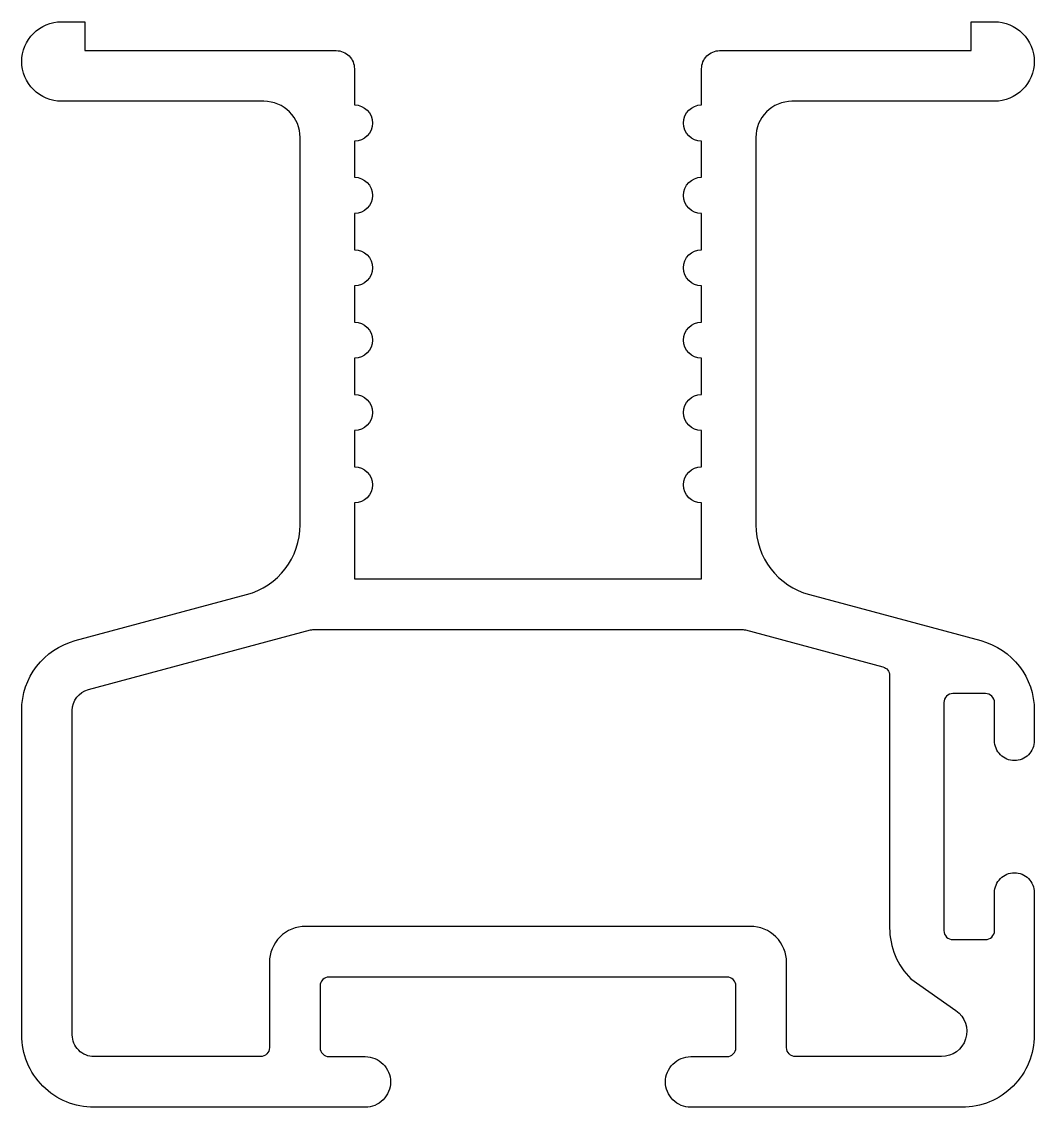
# Model space of a CAD drawing. Extents: x 502.8 to 530.8, y 551.1 to 581.1.
import ezdxf

# ---------------------------------------------------------------- set-up
doc = ezdxf.new("R2010")
doc.units = 0
doc.layers.get('0').update_dxf_attribs({"linetype": 'CONTINUOUS'})

msp = doc.modelspace()

# ---------------------------------------------------------------- linework, layer by layer
for points in [[(523.059, 577.92), (523.059, 567.218, 0.339454), (524.542, 565.286), (529.277, 564.017, -0.339454), (530.759, 562.085), (530.759, 561.252, -0.414214), (530.209, 560.702, -0.414214), (529.659, 561.252), (529.659, 562.302, 0.414214), (529.409, 562.552), (528.509, 562.552, 0.414214), (528.259, 562.302), (528.259, 556.002, 0.414214), (528.509, 555.752), (529.409, 555.752, 0.414214), (529.659, 556.002), (529.659, 557.052, -0.414214), (530.209, 557.602, -0.414214), (530.759, 557.052), (530.759, 553.12, -0.414214), (528.759, 551.12), (521.259, 551.12, -0.414214), (520.559, 551.82), (520.559, 551.82, -0.414214), (521.259, 552.52), (522.259, 552.52, 0.414214), (522.509, 552.77), (522.509, 554.47, 0.414214), (522.259, 554.72), (516.759, 554.72), (511.259, 554.72, 0.414214), (511.009, 554.47), (511.009, 552.77, 0.414214), (511.259, 552.52), (512.259, 552.52, -0.414214), (512.959, 551.82, -0.414214), (512.259, 551.12), (504.759, 551.12, -0.414214), (502.759, 553.12), (502.759, 562.085, -0.339454), (504.242, 564.017), (508.977, 565.286, 0.339454), (510.459, 567.218), (510.459, 577.92, 0.414214), (509.459, 578.92), (503.859, 578.92, -0.414214), (502.759, 580.02), (502.759, 580.02, -0.414214), (503.859, 581.12), (504.509, 581.12), (504.509, 580.32), (511.459, 580.32, -0.414214), (511.959, 579.82), (511.959, 578.82, -1), (511.959, 577.82), (511.959, 576.82, -1), (511.959, 575.82), (511.959, 574.82, -1), (511.959, 573.82), (511.959, 572.82, -1), (511.959, 571.82), (511.959, 570.82, -1), (511.959, 569.82), (511.959, 568.82, -1), (511.959, 567.82), (511.959, 565.72), (516.759, 565.72), (521.559, 565.72), (521.559, 567.82, -1), (521.559, 568.82), (521.559, 569.82, -1), (521.559, 570.82), (521.559, 571.82, -1), (521.559, 572.82), (521.559, 573.82, -1), (521.559, 574.82), (521.559, 575.82, -1), (521.559, 576.82), (521.559, 577.82, -1), (521.559, 578.82), (521.559, 579.82, -0.414214), (522.059, 580.32), (529.009, 580.32), (529.009, 581.12), (529.659, 581.12, -0.414214), (530.759, 580.02, -0.414214), (529.659, 578.92), (524.059, 578.92, 0.414214)], [(509.609, 555.12), (509.609, 552.77, -0.414214), (509.359, 552.52), (504.759, 552.52, -0.414214), (504.159, 553.12), (504.159, 562.085, -0.339454), (504.604, 562.665), (510.749, 564.311, -0.065543), (510.814, 564.32), (516.759, 564.32), (522.705, 564.32, -0.065543), (522.769, 564.311), (526.574, 563.292, -0.339454), (526.759, 563.05), (526.759, 556.081, 0.198912), (527.345, 554.667), (528.592, 553.793, -0.73323), (528.191, 552.52), (524.159, 552.52, -0.414214), (523.909, 552.77), (523.909, 555.12, 0.414214), (522.909, 556.12), (510.609, 556.12, 0.414214)]]:
    msp.add_lwpolyline(points, format="xyb", close=True)

doc.saveas('drawing.dxf')
